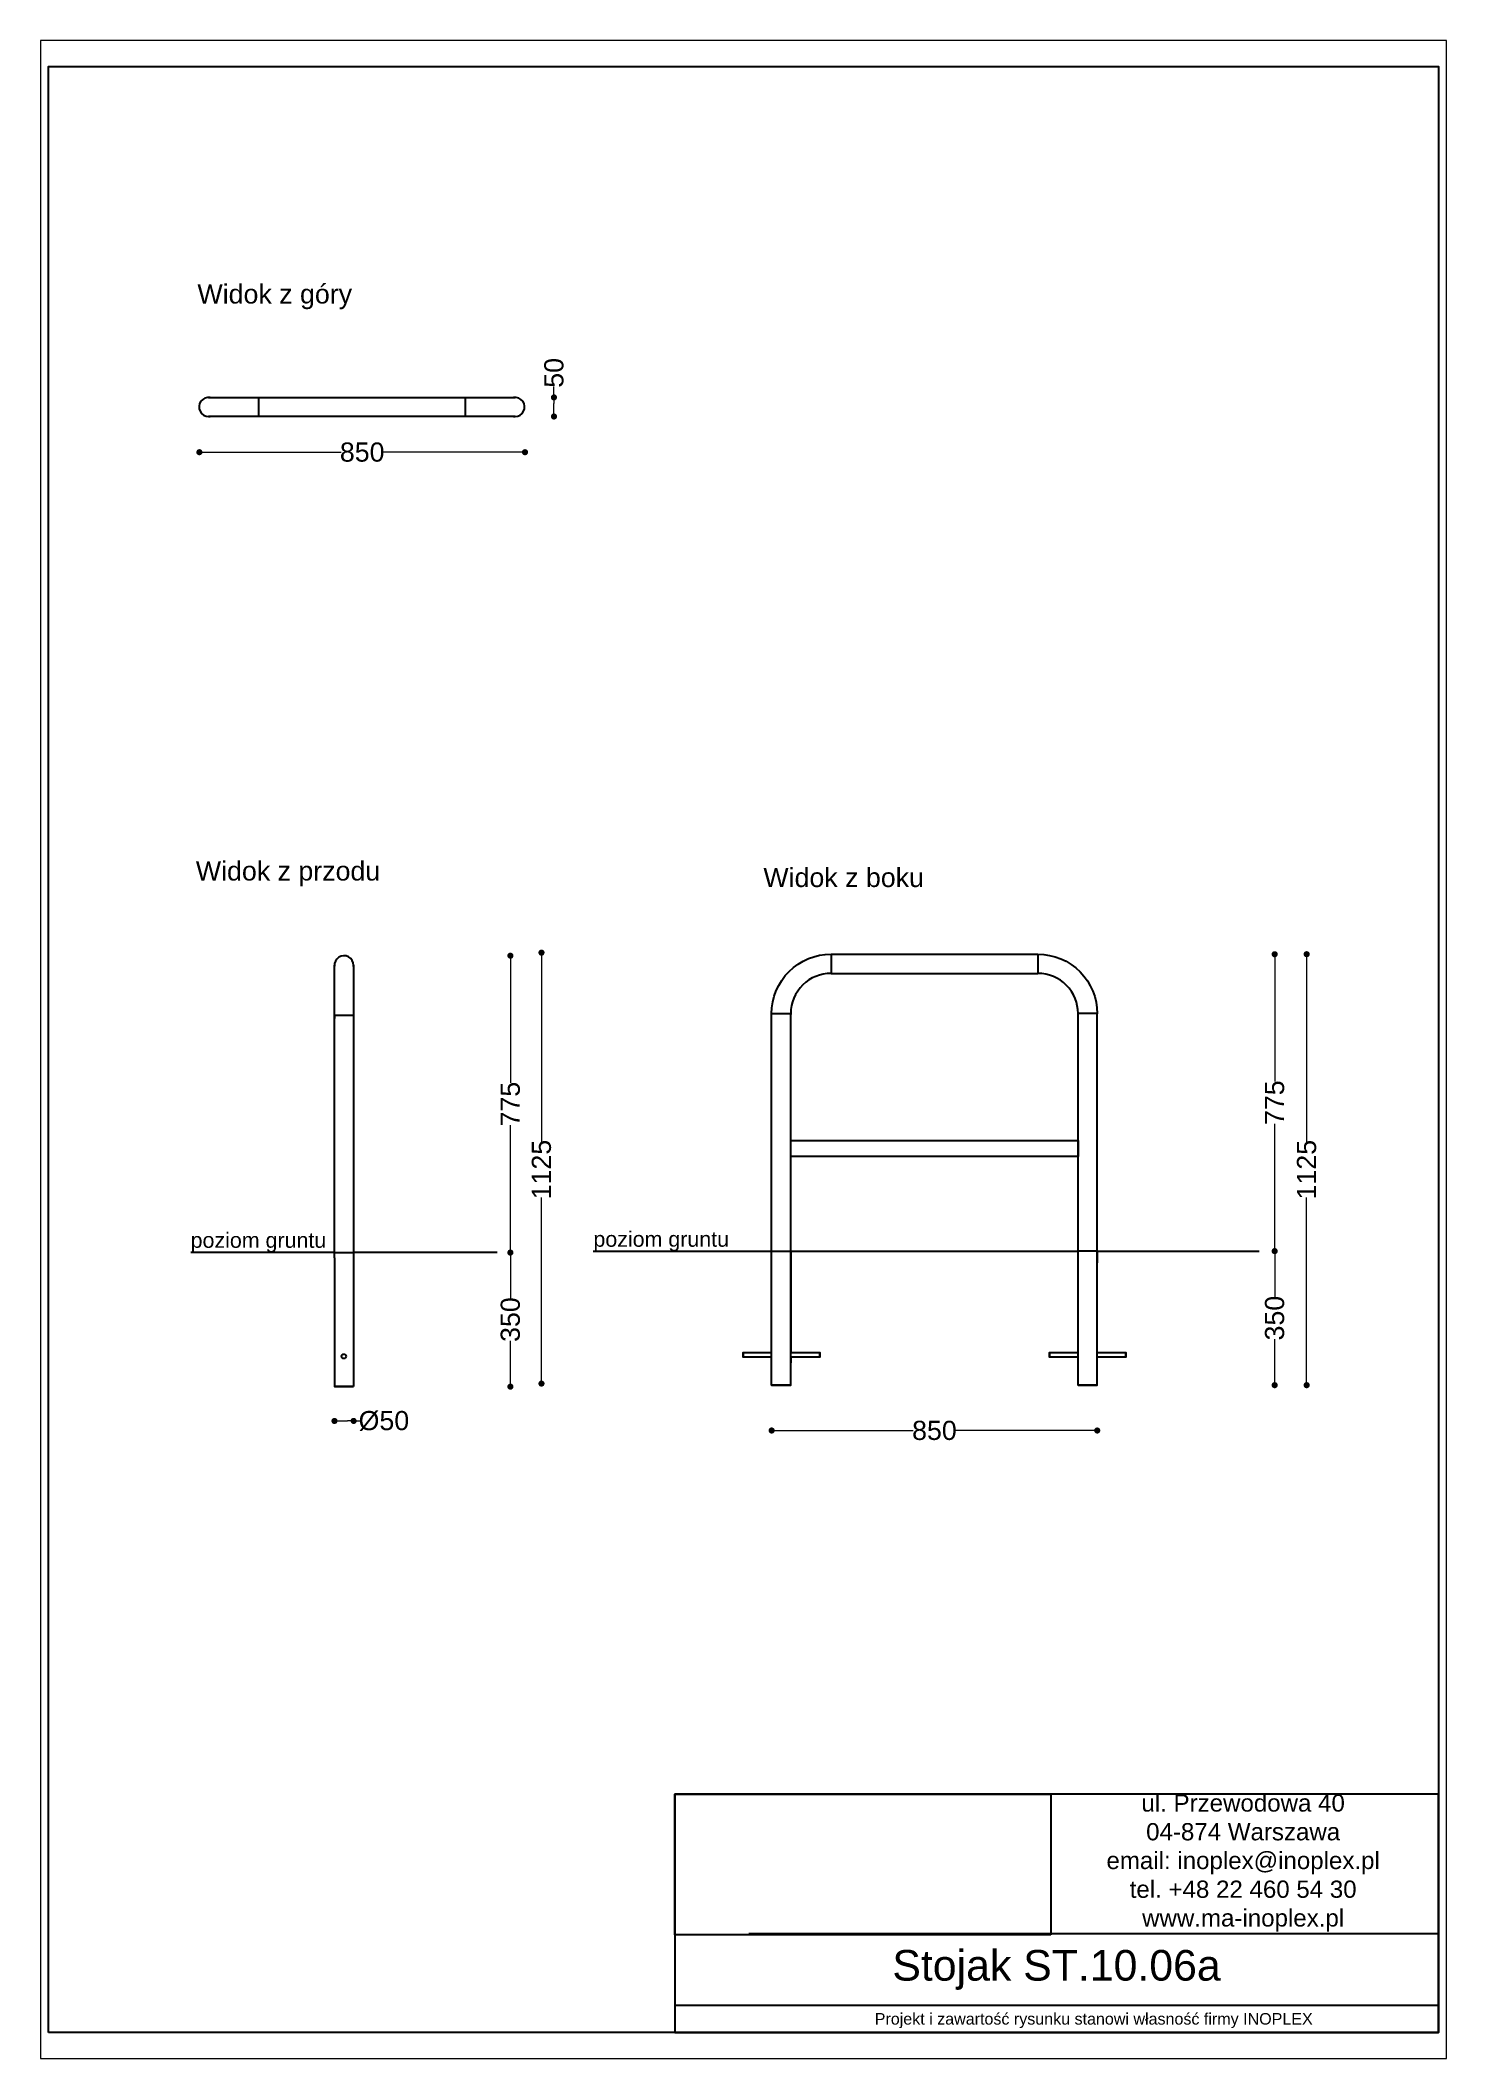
# Paper-space layout 'Układ1' of a CAD drawing. Header units: millimetres. Extents: x 1 to 201, y 2 to 289.
# The model-space entities are those that its viewports show. They can reach past a viewport. Long polylines and large blocks are cut down to what shows.
import ezdxf

# ---------------------------------------------------------------- set-up
doc = ezdxf.new("R2010")
doc.units = ezdxf.units.MM
doc.header["$LTSCALE"] = 3
doc.layers.add('Default', color=7, linetype='Continuous')
doc.styles.get("Standard").update_dxf_attribs({"font": 'arial.ttf'})
doc.dimstyles.new('MATEUSZ', dxfattribs={"dimtxt": 35, "dimasz": 16, "dimexe": 0.18, "dimexo": 0.0625, "dimgap": 0.09, "dimtad": 0, "dimdec": 0, "dimdsep": 46, "dimtxsty": 'Standard', "dimblk": 'DOT', "dimcen": 0.09, "dimse1": 1, "dimse2": 1, "dimadec": 0, "dimazin": 0, "dimtfac": 1, "dimtdec": 0, "dimtofl": 0, "dimtmove": 0, "dimatfit": 3, "dimfxl": 1, "dimtolj": 1, "dimtzin": 0, "dimlwd": 9, "dimlwe": 9, "dimarcsym": 0})
picture_1 = doc.add_image_def('image1.jpg', size_in_pixel=(1896, 709))

# ---------------------------------------------------------------- blocks, each defined once
blk = doc.blocks.new('_Dot')
at = {"color": 0, "linetype": 'ByBlock', "lineweight": -2}
blk.add_line((-0.5, 0), (-1, 0), dxfattribs=at)
at = {"color": 0, "linetype": 'ByBlock', "const_width": 0.5}
blk.add_lwpolyline([(-0.25, 0, 1), (0.25, 0, 1)], format="xyb", close=True, dxfattribs=at)
blk = doc.blocks.new('*D14')
at = {"color": 0, "lineweight": 9, "transparency": 16777216}
for p, q in [((11128.8, 26148.9), (11146.8, 26148.9)), ((11162.8, 26148.9), (11178.8, 26148.9))]:
    blk.add_line(p, q, dxfattribs=at)
at = {"layer": 'Defpoints', "color": 0, "transparency": 16777216}
for p in [(11112.8, 26238.4), (11162.8, 26238.4), (11162.8, 26148.9)]:
    blk.add_point(p, dxfattribs=at)
at = {"color": 0, "lineweight": 9, "transparency": 16777216, "xscale": 16, "yscale": 16, "zscale": 16, "rotation": 180}
blk.add_blockref('_Dot', (11112.8, 26148.9), dxfattribs=at)
at = {"color": 0, "lineweight": 9, "transparency": 16777216, "xscale": 16, "yscale": 16, "zscale": 16}
blk.add_blockref('_Dot', (11162.8, 26148.9), dxfattribs=at)
at = {"color": 0, "transparency": 16777216, "insert": (11241.8, 26148.9), "char_height": 50, "attachment_point": 5}
blk.add_mtext('\\A1;%%c50', dxfattribs=at)
blk = doc.blocks.new('*D15')
at = {"color": 0, "lineweight": 9, "transparency": 16777216}
for p, q in [((13650.9, 27351.3), (13650.9, 26877.4)), ((13650.9, 26258.3), (13650.9, 26732.2))]:
    blk.add_line(p, q, dxfattribs=at)
at = {"layer": 'Defpoints', "color": 0, "transparency": 16777216}
for p in [(12948.8, 27367.3), (13054.1, 26242.3), (13650.9, 26242.3)]:
    blk.add_point(p, dxfattribs=at)
at = {"color": 0, "lineweight": 9, "transparency": 16777216, "xscale": 16, "yscale": 16, "zscale": 16}
for p, rotation in [((13650.9, 27367.3), 90), ((13650.9, 26242.3), 270)]:
    blk.add_blockref('_Dot', p, dxfattribs=dict(at, rotation=rotation))
at = {"color": 0, "transparency": 16777216, "insert": (13650.9, 26804.8), "char_height": 50, "attachment_point": 5, "rotation": 90}
blk.add_mtext('\\A1;1125', dxfattribs=at)
blk = doc.blocks.new('*D16')
at = {"color": 0, "lineweight": 9, "transparency": 16777216}
for p, q in [((11653.2, 27355.4), (11653.2, 26877.7)), ((11653.2, 26262.4), (11653.2, 26732.6))]:
    blk.add_line(p, q, dxfattribs=at)
at = {"layer": 'Defpoints', "color": 0, "transparency": 16777216}
for p in [(11112.8, 27371.4), (11218, 26246.4), (11653.2, 26246.4)]:
    blk.add_point(p, dxfattribs=at)
at = {"color": 0, "lineweight": 9, "transparency": 16777216, "xscale": 16, "yscale": 16, "zscale": 16}
for p, rotation in [((11653.2, 27371.4), 90), ((11653.2, 26246.4), 270)]:
    blk.add_blockref('_Dot', p, dxfattribs=dict(at, rotation=rotation))
at = {"color": 0, "transparency": 16777216, "insert": (11653.2, 26805.1), "char_height": 50, "attachment_point": 5, "rotation": 90}
blk.add_mtext('\\A1;1125', dxfattribs=at)
blk = doc.blocks.new('*D17')
at = {"color": 0, "lineweight": 9, "transparency": 16777216}
for p, q in [((12270.1, 26123.9), (12623.8, 26123.9)), ((13088.1, 26123.9), (12734.3, 26123.9))]:
    blk.add_line(p, q, dxfattribs=at)
at = {"layer": 'Defpoints', "color": 0, "transparency": 16777216}
for p in [(12254.1, 26242.3), (13104.1, 26242.3), (13104.1, 26123.9)]:
    blk.add_point(p, dxfattribs=at)
at = {"color": 0, "lineweight": 9, "transparency": 16777216, "xscale": 16, "yscale": 16, "zscale": 16, "rotation": 180}
blk.add_blockref('_Dot', (12254.1, 26123.9), dxfattribs=at)
at = {"color": 0, "lineweight": 9, "transparency": 16777216, "xscale": 16, "yscale": 16, "zscale": 16}
blk.add_blockref('_Dot', (13104.1, 26123.9), dxfattribs=at)
at = {"color": 0, "transparency": 16777216, "insert": (12679.1, 26123.9), "char_height": 50, "attachment_point": 5}
blk.add_mtext('\\A1;850', dxfattribs=at)
blk = doc.blocks.new('*D20')
at = {"color": 0, "lineweight": 9, "transparency": 16777216}
for p, q in [((10776.1, 28677.7), (11129.8, 28677.7)), ((11594.1, 28677.7), (11240.3, 28677.7))]:
    blk.add_line(p, q, dxfattribs=at)
at = {"layer": 'Defpoints', "color": 0, "transparency": 16777216}
for p in [(10760.1, 28796.1), (11610.1, 28796.1), (11610.1, 28677.7)]:
    blk.add_point(p, dxfattribs=at)
at = {"color": 0, "lineweight": 9, "transparency": 16777216, "xscale": 16, "yscale": 16, "zscale": 16, "rotation": 180}
blk.add_blockref('_Dot', (10760.1, 28677.7), dxfattribs=at)
at = {"color": 0, "lineweight": 9, "transparency": 16777216, "xscale": 16, "yscale": 16, "zscale": 16}
blk.add_blockref('_Dot', (11610.1, 28677.7), dxfattribs=at)
at = {"color": 0, "transparency": 16777216, "insert": (11185.1, 28677.7), "char_height": 50, "attachment_point": 5}
blk.add_mtext('\\A1;850', dxfattribs=at)
blk = doc.blocks.new('*D21')
at = {"color": 0, "lineweight": 9, "transparency": 16777216}
for p, q in [((11685.8, 28820.8), (11685.8, 28849)), ((11685.8, 28786.9), (11685.8, 28804.8))]:
    blk.add_line(p, q, dxfattribs=at)
at = {"layer": 'Defpoints', "color": 0, "transparency": 16777216}
for p in [(11454.2, 28820.8), (11454.2, 28770.9), (11685.8, 28770.9)]:
    blk.add_point(p, dxfattribs=at)
at = {"color": 0, "lineweight": 9, "transparency": 16777216, "xscale": 16, "yscale": 16, "zscale": 16}
for p, rotation in [((11685.8, 28820.8), 90), ((11685.8, 28770.9), 270)]:
    blk.add_blockref('_Dot', p, dxfattribs=dict(at, rotation=rotation))
at = {"color": 0, "transparency": 16777216, "insert": (11685.8, 28884.8), "char_height": 50, "attachment_point": 5, "rotation": 90}
blk.add_mtext('\\A1;50', dxfattribs=at)
blk = doc.blocks.new('*D22')
at = {"color": 0, "lineweight": 9, "transparency": 16777216}
for p, q in [((11572, 26572.4), (11572, 26468.6)), ((11572, 26254.4), (11572, 26358.2))]:
    blk.add_line(p, q, dxfattribs=at)
at = {"layer": 'Defpoints', "color": 0, "transparency": 16777216}
for p in [(11162.8, 26588.4), (11162.8, 26238.4), (11572, 26238.4)]:
    blk.add_point(p, dxfattribs=at)
at = {"color": 0, "lineweight": 9, "transparency": 16777216, "xscale": 16, "yscale": 16, "zscale": 16}
for p, rotation in [((11572, 26588.4), 90), ((11572, 26238.4), 270)]:
    blk.add_blockref('_Dot', p, dxfattribs=dict(at, rotation=rotation))
at = {"color": 0, "transparency": 16777216, "insert": (11572, 26413.4), "char_height": 50, "attachment_point": 5, "rotation": 90}
blk.add_mtext('\\A1;350', dxfattribs=at)
blk = doc.blocks.new('*D23')
at = {"color": 0, "lineweight": 9, "transparency": 16777216}
for p, q in [((13567.4, 26576.3), (13567.4, 26472.5)), ((13567.4, 26258.3), (13567.4, 26362.1))]:
    blk.add_line(p, q, dxfattribs=at)
at = {"layer": 'Defpoints', "color": 0, "transparency": 16777216}
for p in [(13104.1, 26592.3), (13104.1, 26242.3), (13567.4, 26242.3)]:
    blk.add_point(p, dxfattribs=at)
at = {"color": 0, "lineweight": 9, "transparency": 16777216, "xscale": 16, "yscale": 16, "zscale": 16}
for p, rotation in [((13567.4, 26592.3), 90), ((13567.4, 26242.3), 270)]:
    blk.add_blockref('_Dot', p, dxfattribs=dict(at, rotation=rotation))
at = {"color": 0, "transparency": 16777216, "insert": (13567.4, 26417.3), "char_height": 50, "attachment_point": 5, "rotation": 90}
blk.add_mtext('\\A1;350', dxfattribs=at)
blk = doc.blocks.new('*D24')
at = {"color": 0, "lineweight": 9, "transparency": 16777216}
for p, q in [((11572, 27347.4), (11572, 27031.2)), ((11572, 26604.4), (11572, 26920.6))]:
    blk.add_line(p, q, dxfattribs=at)
at = {"layer": 'Defpoints', "color": 0, "transparency": 16777216}
for p in [(11137.8, 27363.4), (11137.8, 26588.4), (11572, 26588.4)]:
    blk.add_point(p, dxfattribs=at)
at = {"color": 0, "lineweight": 9, "transparency": 16777216, "xscale": 16, "yscale": 16, "zscale": 16}
for p, rotation in [((11572, 27363.4), 90), ((11572, 26588.4), 270)]:
    blk.add_blockref('_Dot', p, dxfattribs=dict(at, rotation=rotation))
at = {"color": 0, "transparency": 16777216, "insert": (11572, 26975.9), "char_height": 50, "attachment_point": 5, "rotation": 90}
blk.add_mtext('\\A1;775', dxfattribs=at)
blk = doc.blocks.new('*D25')
at = {"color": 0, "lineweight": 9, "transparency": 16777216}
for p, q in [((13567.4, 27351.1), (13567.4, 27035)), ((13567.4, 26608.3), (13567.4, 26924.4))]:
    blk.add_line(p, q, dxfattribs=at)
at = {"layer": 'Defpoints', "color": 0, "transparency": 16777216}
for p in [(12949.1, 27367.1), (13054.7, 26592.3), (13567.4, 26592.3)]:
    blk.add_point(p, dxfattribs=at)
at = {"color": 0, "lineweight": 9, "transparency": 16777216, "xscale": 16, "yscale": 16, "zscale": 16}
for p, rotation in [((13567.4, 27367.1), 90), ((13567.4, 26592.3), 270)]:
    blk.add_blockref('_Dot', p, dxfattribs=dict(at, rotation=rotation))
at = {"color": 0, "transparency": 16777216, "insert": (13567.4, 26979.7), "char_height": 50, "attachment_point": 5, "rotation": 90}
blk.add_mtext('\\A1;775', dxfattribs=at)

msp = doc.modelspace()

# ---------------------------------------------------------------- linework, layer by layer
for p, q in [((13995, 24809.6), (12194.9, 24809.6)), ((13994.7, 24623), (12001.1, 24623))]:
    msp.add_line(p, q)
for points in [[(10366.2, 24552.5), (10366.2, 29684.6), (13995, 29684.6), (13995, 24552.5)], [(12304.1, 26881.3), (13054.1, 26881.3), (13054.1, 26839.3), (12304.1, 26839.3)], [(12001.1, 24552.5), (13995, 24552.5), (13995, 25174.2), (12001.1, 25174.2)]]:
    msp.add_lwpolyline(points, close=True)
at = {"layer": 'Default'}
for p, q in [((10914.2, 28820.9), (10916.1, 28820.9)), ((10914.2, 28820.9), (11454.2, 28820.9)), ((10916.1, 28820.9), (10920, 28820.9)), ((11454.2, 28770.9), (10914.2, 28770.9)), ((12409.1, 27367.3), (12421.9, 27367.3)), ((12421.9, 27367.3), (12427, 27367.3)), ((12427, 27367.3), (12434.7, 27367.3)), ((12434.7, 27367.3), (12447.5, 27367.3)), ((12447.5, 27367.3), (12453.9, 27367.3)), ((12453.9, 27367.3), (12948.8, 27367.3)), ((12479.5, 27367.3), (12483.3, 27367.3)), ((12948.8, 27367.3), (12949.1, 27367.3)), ((12409.1, 27317.3), (12949.1, 27317.3)), ((11112.8, 27207.4), (11112.8, 27208.4)), ((11112.8, 26588.4), (11112.8, 27208.4)), ((11112.8, 27207.4), (11112.8, 27199.6)), ((11162.8, 27208.4), (11162.8, 26588.4)), ((12254.1, 26242.3), (12254.1, 27212.3)), ((12304.1, 27212.3), (12304.1, 27209.7)), ((12304.1, 26242.3), (12304.1, 27212.3)), ((13054.1, 26242.3), (13054.1, 27212.3)), ((13104.1, 27212.3), (13104.1, 27211.3)), ((13104.1, 26242.3), (13104.1, 27212.3)), ((11112.8, 26588.4), (11112.8, 26690.8)), ((11112.8, 26588.4), (10737.8, 26588.4)), ((11112.8, 26574.3), (11112.8, 26588.4)), ((11112.8, 26574.3), (11112.8, 26566.6)), ((11112.8, 26566.6), (11112.8, 26238.4)), ((11162.8, 26588.4), (11162.8, 26495.2)), ((11537.8, 26588.4), (11162.8, 26588.4)), ((11788.5, 26592.3), (12254.1, 26592.3)), ((12254.1, 26489.9), (12254.1, 26592.3)), ((12303.8, 26592.3), (13054.7, 26592.3)), ((12304.1, 26592.3), (12304.1, 26587.8)), ((12304.1, 26587.8), (12304.1, 26585.3)), ((12304.1, 26585.3), (12304.1, 26568)), ((12304.1, 26568), (12304.1, 26326.6)), ((13104.1, 26592.3), (13104.1, 26576.9)), ((13104.1, 26592.3), (13527.1, 26592.3)), ((13104.1, 26576.9), (13104.1, 26569.3)), ((13104.1, 26569.3), (13104.1, 26561.6)), ((11162.8, 26495.2), (11162.8, 26238.4)), ((12180.1, 26327.4), (12255.7, 26327.4)), ((12255.3, 26315.4), (12180.1, 26315.4)), ((12304.1, 26315.4), (12304.1, 26302.7)), ((12304.1, 26302.7), (12304.1, 26300.8)), ((12305.1, 26327.4), (12380.7, 26327.4)), ((12380.3, 26315.4), (12305.1, 26315.4)), ((12979.1, 26327.4), (13054.7, 26327.4)), ((13054.2, 26315.4), (12979.1, 26315.4)), ((13042.3, 26327.4), (13042.9, 26327.4)), ((13104.1, 26327.4), (13179.7, 26327.4)), ((13179.2, 26315.4), (13104.1, 26315.4)), ((11112.8, 26238.4), (11112.8, 26238.4))]:
    msp.add_line(p, q, dxfattribs=at)
for points in [[(10784.2, 28820.9, 0), (10784.2, 28820.9, 0), (10784.2, 28820.9, 0), (10784.2, 28820.9, 0), (10784.2, 28820.9, 0), (10784.3, 28820.9, 0), (10784.8, 28820.9, 0), (10786.5, 28820.9, 0), (10805.5, 28820.9, 0), (10914.2, 28820.9, 0)], [(10914.2, 28820.9, 0), (10914.2, 28820.9, 0), (10914.2, 28820.9, 0), (10914.2, 28820.9, 0), (10914.2, 28820.9, 0), (10914.2, 28820.9, 0), (10914.2, 28820.9, 0), (10914.2, 28820.9, 0), (10914.2, 28820.9, 0), (10914.2, 28820.9, 0), (10914.2, 28820.9, 0), (10914.2, 28820.9, 0), (10914.2, 28820.8, 0), (10914.2, 28820.7, 0), (10914.2, 28820.2, 0), (10914.2, 28817.8, 0), (10914.2, 28770.9, 0)], [(11454.2, 28820.9, 0), (11454.2, 28820.9, 0), (11454.2, 28820.9, 0), (11454.2, 28820.9, 0), (11454.2, 28820.9, 0), (11454.2, 28820.9, 0), (11454.2, 28820.9, 0), (11454.2, 28820.9, 0), (11454.2, 28820.9, 0), (11454.2, 28820.9, 0), (11454.2, 28820.9, 0), (11454.2, 28820.9, 0), (11454.2, 28820.8, 0), (11454.2, 28820.7, 0), (11454.2, 28820.2, 0), (11454.2, 28817.8, 0), (11454.2, 28770.9, 0)], [(11454.2, 28820.9, 0), (11584.2, 28820.9, 0)], [(10914.2, 28770.9, 0), (10784.2, 28770.9, 0)], [(11584.2, 28770.9, 0), (11584.2, 28770.9, 0), (11584.2, 28770.9, 0), (11584.2, 28770.9, 0), (11584.2, 28770.9, 0), (11584.2, 28770.9, 0), (11584.2, 28770.9, 0), (11584.2, 28770.9, 0), (11584.2, 28770.9, 0), (11584.2, 28770.9, 0), (11584.2, 28770.9, 0), (11584.2, 28770.9, 0), (11584.2, 28770.9, 0), (11584, 28770.9, 0), (11583.3, 28770.9, 0), (11580.4, 28770.9, 0), (11568.2, 28770.9, 0), (11454.2, 28770.9, 0)], [(12254.1, 27212.3, 0), (12254.8, 27227.7, 0), (12257.1, 27242.9, 0), (12260.9, 27257.8, 0), (12266.1, 27272.2, 0), (12272.7, 27286, 0), (12280.6, 27299, 0), (12289.8, 27311.3, 0), (12300.1, 27322.5, 0), (12311.4, 27332.6, 0), (12323.6, 27341.6, 0), (12336.6, 27349.3, 0), (12350.3, 27355.7, 0), (12364.5, 27360.8, 0), (12379.2, 27364.4, 0), (12394.1, 27366.6, 0), (12409.1, 27367.3, 0)], [(12409.1, 27367.3, 0), (12409.1, 27367.3, 0), (12409.1, 27367.3, 0), (12409.1, 27367.3, 0), (12409.1, 27367.3, 0), (12409.1, 27367.3, 0), (12409.1, 27367.3, 0), (12409.1, 27367.3, 0), (12409.1, 27367.3, 0), (12409.1, 27367.3, 0), (12409.1, 27367.3, 0), (12409.1, 27367.3, 0), (12409.1, 27367.3, 0), (12409.1, 27367.3, 0), (12409.1, 27367.1, 0), (12409.1, 27366.6, 0), (12409.1, 27364.2, 0), (12409.1, 27342.3, 0)], [(12949.1, 27367.3, 0), (12949.1, 27367.3, 0), (12949.1, 27367.3, 0), (12949.1, 27367.3, 0), (12949.1, 27367.3, 0), (12949.1, 27367.3, 0), (12949.1, 27367.3, 0), (12949.1, 27367.3, 0), (12949.1, 27367.3, 0), (12949.1, 27367.3, 0), (12949.1, 27367.3, 0), (12949.1, 27367.3, 0), (12949.1, 27367.3, 0), (12949.1, 27367.3, 0), (12949.1, 27367.1, 0), (12949.1, 27366.6, 0), (12949.1, 27364.2, 0), (12949.1, 27342.3, 0)], [(12949.1, 27367.3, 0), (12964.5, 27366.5, 0), (12979.7, 27364.3, 0), (12994.5, 27360.5, 0), (13009, 27355.3, 0), (13022.7, 27348.7, 0), (13035.8, 27340.8, 0), (13048, 27331.6, 0), (13059.3, 27321.3, 0), (13069.4, 27310, 0), (13078.4, 27297.8, 0), (13086.1, 27284.8, 0), (13092.5, 27271.1, 0), (13097.5, 27256.8, 0), (13101.2, 27242.2, 0), (13103.3, 27227.3, 0), (13104.1, 27212.3, 0)], [(11112.8, 27208.4, 0), (11112.8, 27338.4, 0)], [(11162.8, 27338.4, 0), (11162.8, 27338.4, 0), (11162.8, 27338.4, 0), (11162.8, 27338.4, 0), (11162.8, 27338.4, 0), (11162.8, 27338.4, 0), (11162.8, 27338.4, 0), (11162.8, 27338.4, 0), (11162.8, 27338.4, 0), (11162.8, 27338.4, 0), (11162.8, 27338.4, 0), (11162.8, 27338.4, 0), (11162.8, 27338.4, 0), (11162.8, 27338.2, 0), (11162.8, 27337.5, 0), (11162.8, 27334.6, 0), (11162.8, 27322.4, 0), (11162.8, 27208.4, 0)], [(12409.1, 27317.3, 0), (12398.9, 27316.8, 0), (12388.9, 27315.3, 0), (12379, 27312.9, 0), (12369.4, 27309.5, 0), (12360.1, 27305.2, 0), (12351.3, 27300, 0), (12343, 27293.9, 0), (12335.3, 27287, 0), (12328.4, 27279.4, 0), (12322.1, 27271.2, 0), (12316.8, 27262.3, 0), (12312.3, 27252.9, 0), (12308.7, 27243.1, 0), (12306.1, 27233, 0), (12304.6, 27222.7, 0), (12304.1, 27212.3, 0)], [(12409.1, 27342.3, 0), (12409.1, 27317.3, 0)], [(12949.1, 27342.3, 0), (12949.1, 27317.3, 0)], [(13054.1, 27212.3, 0), (13053.6, 27222.5, 0), (13052.1, 27232.5, 0), (13049.7, 27242.4, 0), (13046.3, 27252, 0), (13042, 27261.3, 0), (13036.7, 27270.1, 0), (13030.7, 27278.4, 0), (13023.8, 27286, 0), (13016.2, 27293, 0), (13008, 27299.2, 0), (12999.1, 27304.6, 0), (12989.7, 27309.1, 0), (12979.9, 27312.7, 0), (12969.8, 27315.2, 0), (12959.5, 27316.8, 0), (12949.1, 27317.3, 0)], [(11112.8, 27208.4, 0), (11112.8, 27208.4, 0), (11112.8, 27208.4, 0), (11112.8, 27208.4, 0), (11112.8, 27208.4, 0), (11112.8, 27208.4, 0), (11112.8, 27208.4, 0), (11112.8, 27208.4, 0), (11112.8, 27208.4, 0), (11112.8, 27208.4, 0), (11112.8, 27208.4, 0), (11112.8, 27208.4, 0), (11112.8, 27208.4, 0), (11112.9, 27208.4, 0), (11113.5, 27208.4, 0), (11115.8, 27208.4, 0), (11162.8, 27208.4, 0)], [(12254.1, 27212.3, 0), (12254.1, 27212.3, 0), (12254.1, 27212.3, 0), (12254.1, 27212.3, 0), (12254.1, 27212.3, 0), (12254.1, 27212.3, 0), (12254.1, 27212.3, 0), (12254.1, 27212.3, 0), (12254.1, 27212.3, 0), (12254.1, 27212.3, 0), (12254.1, 27212.3, 0), (12254.1, 27212.3, 0), (12254.1, 27212.3, 0), (12254.1, 27212.3, 0), (12254.2, 27212.3, 0), (12254.8, 27212.3, 0), (12257.2, 27212.3, 0), (12279.1, 27212.3, 0)], [(12279.1, 27212.3, 0), (12304.1, 27212.3, 0)], [(13079.1, 27212.3, 0), (13054.1, 27212.3, 0)], [(13104.1, 27212.3, 0), (13104.1, 27212.3, 0), (13104.1, 27212.3, 0), (13104.1, 27212.3, 0), (13104.1, 27212.3, 0), (13104.1, 27212.3, 0), (13104.1, 27212.3, 0), (13104.1, 27212.3, 0), (13104.1, 27212.3, 0), (13104.1, 27212.3, 0), (13104.1, 27212.3, 0), (13104.1, 27212.3, 0), (13104.1, 27212.3, 0), (13104, 27212.3, 0), (13103.9, 27212.3, 0), (13103.3, 27212.3, 0), (13101, 27212.3, 0), (13079.1, 27212.3, 0)], [(11112.8, 26588.4, 0), (11112.8, 26588.4, 0), (11112.8, 26588.4, 0), (11112.8, 26588.4, 0), (11112.8, 26588.4, 0), (11112.8, 26588.4, 0), (11112.8, 26588.4, 0), (11112.8, 26588.4, 0), (11112.8, 26588.4, 0), (11112.8, 26588.4, 0), (11112.8, 26588.4, 0), (11112.8, 26588.4, 0), (11112.8, 26588.4, 0), (11112.9, 26588.4, 0), (11113.5, 26588.4, 0), (11115.8, 26588.4, 0), (11162.8, 26588.4, 0)], [(12254.1, 26592.3, 0), (12254.1, 26592.3, 0), (12254.1, 26592.3, 0), (12254.1, 26592.3, 0), (12254.1, 26592.3, 0), (12254.1, 26592.3, 0), (12254.1, 26592.3, 0), (12254.1, 26592.3, 0), (12254.1, 26592.3, 0), (12254.1, 26592.3, 0), (12254.1, 26592.3, 0), (12254.1, 26592.3, 0), (12254.1, 26592.3, 0), (12254.1, 26592.3, 0), (12254.2, 26592.3, 0), (12254.8, 26592.3, 0), (12257.2, 26592.3, 0), (12279.1, 26592.3, 0)], [(12279.1, 26592.3, 0), (12304.1, 26592.3, 0)], [(13079.1, 26592.3, 0), (13054.1, 26592.3, 0)], [(13104.1, 26592.3, 0), (13104.1, 26592.3, 0), (13104.1, 26592.3, 0), (13104.1, 26592.3, 0), (13104.1, 26592.3, 0), (13104.1, 26592.3, 0), (13104.1, 26592.3, 0), (13104.1, 26592.3, 0), (13104.1, 26592.3, 0), (13104.1, 26592.3, 0), (13104.1, 26592.3, 0), (13104.1, 26592.3, 0), (13104.1, 26592.3, 0), (13104, 26592.3, 0), (13103.9, 26592.3, 0), (13103.3, 26592.3, 0), (13101, 26592.3, 0), (13079.1, 26592.3, 0)]]:
    msp.add_polyline3d(points, dxfattribs=at)
for points in [[(12180.1, 26321.4, 0), (12180.1, 26327.4, 0), (12180.1, 26321.4, 0), (12180.1, 26315.4, 0)], [(12380.1, 26321.4, 0), (12380.1, 26327.4, 0), (12380.1, 26321.4, 0), (12380.1, 26315.4, 0)], [(12979.1, 26321.4, 0), (12979.1, 26327.4, 0), (12979.1, 26321.4, 0), (12979.1, 26315.4, 0)], [(13179.1, 26321.4, 0), (13179.1, 26327.4, 0), (13179.1, 26321.4, 0), (13179.1, 26315.4, 0)], [(11162.8, 26238.4, 0), (11162.8, 26238.4, 0), (11162.8, 26238.4, 0), (11162.8, 26238.4, 0), (11162.8, 26238.4, 0), (11162.8, 26238.4, 0), (11162.8, 26238.4, 0), (11162.8, 26238.4, 0), (11162.8, 26238.4, 0), (11162.8, 26238.4, 0), (11162.8, 26238.4, 0), (11162.7, 26238.4, 0), (11162.6, 26238.4, 0), (11162, 26238.4, 0), (11159.7, 26238.4, 0), (11116.5, 26238.4, 0), (11112.9, 26238.4, 0), (11112.8, 26238.4, 0), (11112.8, 26238.4, 0), (11112.8, 26238.4, 0), (11112.8, 26238.4, 0), (11112.8, 26238.4, 0), (11112.8, 26238.4, 0), (11112.8, 26238.4, 0), (11112.8, 26238.4, 0), (11112.8, 26238.4, 0), (11112.8, 26238.4, 0), (11112.8, 26238.4, 0), (11112.8, 26238.4, 0), (11112.8, 26238.4, 0), (11112.8, 26238.4, 0), (11112.8, 26238.4, 0), (11112.8, 26238.4, 0), (11112.8, 26238.4, 0), (11112.9, 26238.4, 0), (11113.5, 26238.4, 0), (11115.8, 26238.4, 0)], [(12279.1, 26242.3, 0), (12304.1, 26242.3, 0), (12279.1, 26242.3, 0), (12254.1, 26242.3, 0)], [(13079.1, 26242.3, 0), (13054.1, 26242.3, 0), (13079.1, 26242.3, 0), (13104.1, 26242.3, 0)]]:
    msp.add_polyline3d(points, close=True, dxfattribs=at)
msp.add_circle((11137.3, 26317.5), 6, dxfattribs=at)
for centre, start, end in [((10784.2, 28795.9), 81.1683, 270), ((11584.2, 28795.9), 270, 99.1364), ((10784.2, 28795.9), 270, 279.7915), ((11584.2, 28795.9), 259.9581, 270), ((11137.8, 27338.4), 0, 185.8714), ((11137.8, 27338.4), 353.3592, 0)]:
    msp.add_arc(centre, 25, start, end, dxfattribs=at)

# ---------------------------------------------------------------- texts
for s, width, gutter_width, heights, insert, char_height, attachment_point in [('Widok z góry', 1167.306, 1, [0], (10755, 29115.8), 50, 1), ('Widok z przodu', 1167.306, 1, [0], (10750.8, 27609.6), 50, 1), ('Widok z boku', 1167.306, 1, [0], (12232.5, 27592.6), 50, 1), ('poziom gruntu', 1167.306, 1, [0], (10737.2, 26640.8), 40, 1), ('poziom gruntu', 1167.306, 1, [0], (11788.8, 26643.6), 40, 1), ('ul. Przewodowa 40\\P04-874 Warszawa\\Pemail: inoplex@inoplex.pl\\Ptel. +48 22 460 54 30\\Pwww.ma-inoplex.pl', 1019.877, 1, [432.7], (13485.1, 24994.8), 45, 5), ('Stojak ST.10.06a', 1993.625, 1, [0], (12997.9, 24715.8), 80, 5), ('Projekt i zawartość rysunku stanowi własność firmy INOPLEX ', 1800.088, 12.5, [70.5], (13095, 24583.6), 30, 5)]:
    msp.add_mtext_dynamic_manual_height_columns(s, width=width, gutter_width=gutter_width, heights=heights, dxfattribs=dict(insert=insert, char_height=char_height, attachment_point=attachment_point))

# ---------------------------------------------------------------- dimensions: what is measured, and where the dimension line sits
for base, p1, p2, picture, middle in [((11685.8, 28770.9), (11454.2, 28820.8), (11454.2, 28770.9), '*D21', (11685.8, 28884.8)), ((11653.2, 26246.4), (11112.8, 27371.4), (11218, 26246.4), '*D16', (11653.2, 26805.1))]:
    dim = msp.add_linear_dim(base=base, p1=p1, p2=p2, angle=90, dimstyle='MATEUSZ', override={"dimtxt": 50})
    dim.commit()
    dim.dimension.update_dxf_attribs({"geometry": picture, "text_midpoint": middle, "dimtype": 160})
for base, p1, p2, picture, middle in [((11610.1, 28677.7), (10760.1, 28796.1), (11610.1, 28796.1), '*D20', (11185.1, 28677.7)), ((13104.1, 26123.9), (12254.1, 26242.3), (13104.1, 26242.3), '*D17', (12679.1, 26123.9))]:
    dim = msp.add_linear_dim(base=base, p1=p1, p2=p2, dimstyle='MATEUSZ', override={"dimtxt": 50})
    dim.commit()
    dim.dimension.update_dxf_attribs({"geometry": picture, "text_midpoint": middle})
for base, p1, p2, picture, middle in [((11572, 26588.4), (11137.8, 27363.4), (11137.8, 26588.4), '*D24', (11572, 26975.9)), ((13650.9, 26242.3), (12948.8, 27367.3), (13054.1, 26242.3), '*D15', (13650.9, 26804.8)), ((13567.4, 26592.3), (12949.1, 27367.1), (13054.7, 26592.3), '*D25', (13567.4, 26979.7)), ((11572, 26238.4), (11162.8, 26588.4), (11162.8, 26238.4), '*D22', (11572, 26413.4)), ((13567.4, 26242.3), (13104.1, 26592.3), (13104.1, 26242.3), '*D23', (13567.4, 26417.3))]:
    dim = msp.add_linear_dim(base=base, p1=p1, p2=p2, angle=90, dimstyle='MATEUSZ', override={"dimtxt": 50})
    dim.commit()
    dim.dimension.update_dxf_attribs({"geometry": picture, "text_midpoint": middle})
dim = msp.add_linear_dim(base=(11162.8, 26148.9), p1=(11112.8, 26238.4), p2=(11162.8, 26238.4), text='%%c50', dimstyle='MATEUSZ', override={"dimtxt": 50})
dim.commit()
dim.dimension.update_dxf_attribs({"geometry": '*D14', "text_midpoint": (11241.8, 26148.9)})

# ---------------------------------------------------------------- pictures from other files: only their frames are drawn
image = msp.add_image(picture_1, insert=(12001.1, 24807.1), size_in_units=(981.6, 367.1))
image.dxf.flags = 7

psp = doc.layouts.new('Układ1')

# ---------------------------------------------------------------- viewports
at = {"layer": '0', "view_target_point": (12160.93, 27018.39)}
psp.add_viewport(center=(101.23, 145.23), size=(200.2, 287.279), view_center_point=(19.67, 100.18), view_height=5268.513, dxfattribs=at)

doc.saveas('drawing.dxf')
